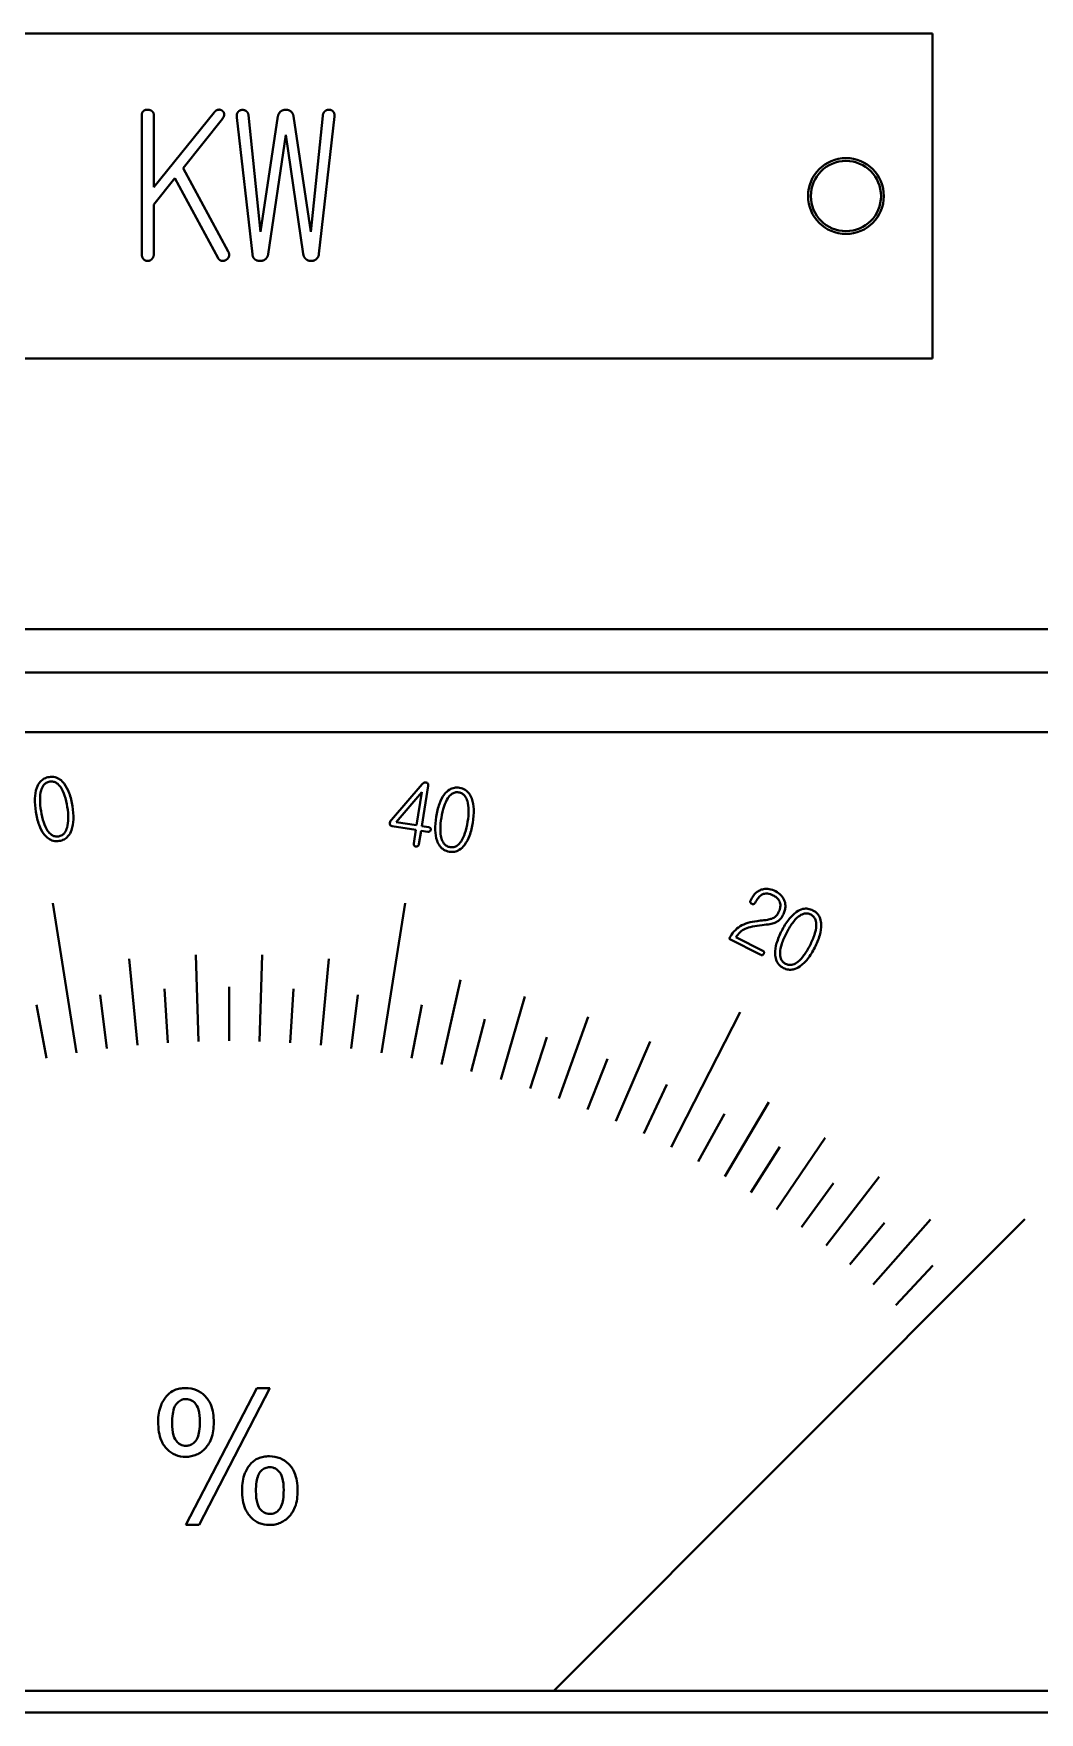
# Model space of a CAD drawing. Header units: millimetres. Extents: x 0 to 4752, y 0 to 3360.
# Drawn here: x 1767.4 to 1813.9, y 1731.9 to 1809.4 of the extents above; entities that cross this region are included whole.
import ezdxf

# ---------------------------------------------------------------- set-up
doc = ezdxf.new("R2010")
doc.units = ezdxf.units.MM
doc.header["$LTSCALE"] = 8
doc.layers.add('가시적인 것(ISO)', color=3, linetype='Continuous', lineweight=40)

msp = doc.modelspace()

# ---------------------------------------------------------------- linework, layer by layer
at = {"layer": '가시적인 것(ISO)'}
for p, q in [((1808.922, 1809.382), (1743.922, 1809.382)), ((1808.922, 1794.382), (1808.922, 1809.382)), ((1772.39, 1799.22), (1772.39, 1805.603)), ((1772.952, 1802.285), (1775.735, 1805.739)), ((1772.952, 1805.603), (1772.952, 1802.285)), ((1776.116, 1805.449), (1774.303, 1803.173)), ((1777.504, 1799.193), (1776.787, 1805.513)), ((1777.322, 1805.621), (1777.884, 1800.235)), ((1777.884, 1800.235), (1778.682, 1805.567)), ((1779.408, 1805.567), (1780.197, 1800.235)), ((1780.197, 1800.235), (1780.75, 1805.585)), ((1781.294, 1805.549), (1780.577, 1799.211)), ((1779.045, 1804.706), (1778.229, 1799.193)), ((1779.852, 1799.211), (1779.045, 1804.706)), ((1773.922, 1802.702), (1772.952, 1801.496)), ((1775.917, 1799.02), (1773.922, 1802.702)), ((1774.303, 1803.173), (1776.388, 1799.32)), ((1772.952, 1801.496), (1772.952, 1799.238)), ((1743.922, 1794.382), (1808.922, 1794.382)), ((1722.422, 1781.882), (1830.422, 1781.882)), ((1828.422, 1779.882), (1724.422, 1779.882)), ((1729.672, 1777.132), (1823.172, 1777.132)), ((1785.344, 1774.734), (1783.922, 1773.086)), ((1784.15, 1772.983), (1785.333, 1774.366)), ((1785.333, 1774.366), (1785.09, 1772.834)), ((1785.328, 1772.797), (1785.624, 1774.662)), ((1783.959, 1772.797), (1785.057, 1772.623)), ((1785.09, 1772.834), (1784.15, 1772.983)), ((1785.057, 1772.623), (1784.957, 1771.994)), ((1785.195, 1771.956), (1785.295, 1772.585)), ((1785.295, 1772.585), (1785.61, 1772.536)), ((1785.655, 1772.745), (1785.328, 1772.797)), ((1769.383, 1762.328), (1768.288, 1769.242)), ((1783.462, 1762.328), (1784.557, 1769.242)), ((1800.971, 1768.432), (1800.822, 1768.412)), ((1800.923, 1768.208), (1801.05, 1768.226)), ((1799.53, 1767.596), (1800.984, 1766.855)), ((1801.084, 1767.044), (1799.841, 1767.677)), ((1772.187, 1762.682), (1771.811, 1766.665)), ((1775.009, 1762.86), (1774.883, 1766.858)), ((1777.836, 1762.86), (1777.961, 1766.858)), ((1780.657, 1762.682), (1781.034, 1766.665)), ((1786.239, 1761.798), (1787.111, 1765.702)), ((1770.782, 1762.527), (1770.469, 1765.007)), ((1773.597, 1762.793), (1773.44, 1765.288)), ((1776.422, 1762.882), (1776.422, 1765.382)), ((1779.248, 1762.793), (1779.405, 1765.288)), ((1782.062, 1762.527), (1782.376, 1765.007)), ((1788.977, 1761.095), (1790.093, 1764.936)), ((1767.99, 1762.085), (1767.522, 1764.541)), ((1784.854, 1762.085), (1785.323, 1764.541)), ((1791.665, 1760.222), (1793.02, 1763.985)), ((1796.852, 1757.977), (1800.03, 1764.214)), ((1787.613, 1761.468), (1788.235, 1763.89)), ((1790.328, 1760.68), (1791.101, 1763.057)), ((1794.294, 1759.181), (1795.882, 1762.852)), ((1792.988, 1759.722), (1793.908, 1762.046)), ((1795.582, 1758.599), (1796.647, 1760.861)), ((1799.329, 1756.615), (1801.365, 1760.058)), ((1798.101, 1757.316), (1799.306, 1759.507)), ((1800.534, 1755.877), (1801.874, 1757.988)), ((1801.716, 1755.101), (1803.964, 1758.409)), ((1802.873, 1754.288), (1804.342, 1756.31)), ((1804.003, 1753.439), (1806.455, 1756.6)), ((1791.422, 1732.882), (1813.192, 1754.652)), ((1806.181, 1751.637), (1808.826, 1754.637)), ((1805.106, 1752.555), (1806.7, 1754.481)), ((1807.227, 1750.686), (1808.938, 1752.508)), ((1777.713, 1746.854), (1774.434, 1740.534)), ((1775.047, 1740.534), (1778.312, 1746.854)), ((1778.312, 1746.854), (1777.713, 1746.854)), ((1774.434, 1740.534), (1775.047, 1740.534)), ((1727.172, 1732.882), (1825.672, 1732.882)), ((1830.422, 1731.882), (1722.422, 1731.882))]:
    msp.add_line(p, q, dxfattribs=at)
for radius in [1.75, 1.621]:
    msp.add_circle((1804.922, 1801.882), radius, dxfattribs=at)
for points in [[(1772.39, 1805.603), (1772.39, 1805.739), (1772.471, 1805.812)], [(1772.471, 1805.812), (1772.553, 1805.875), (1772.671, 1805.866)], [(1772.671, 1805.866), (1772.779, 1805.866), (1772.861, 1805.803)], [(1772.861, 1805.803), (1772.952, 1805.73), (1772.952, 1805.603)], [(1775.735, 1805.739), (1775.808, 1805.848), (1775.926, 1805.866)], [(1775.926, 1805.866), (1776.026, 1805.884), (1776.107, 1805.821)], [(1776.107, 1805.821), (1776.189, 1805.767), (1776.198, 1805.667)], [(1776.787, 1805.513), (1776.76, 1805.667), (1776.833, 1805.757)], [(1776.833, 1805.757), (1776.905, 1805.848), (1777.014, 1805.857)], [(1777.014, 1805.857), (1777.123, 1805.866), (1777.204, 1805.812)], [(1777.204, 1805.812), (1777.304, 1805.748), (1777.322, 1805.621)], [(1778.682, 1805.567), (1778.764, 1805.866), (1779.045, 1805.866)], [(1779.045, 1805.866), (1779.326, 1805.866), (1779.408, 1805.567)], [(1780.75, 1805.585), (1780.768, 1805.73), (1780.868, 1805.812)], [(1780.868, 1805.812), (1780.949, 1805.875), (1781.067, 1805.866)], [(1781.067, 1805.866), (1781.176, 1805.857), (1781.239, 1805.776)], [(1781.239, 1805.776), (1781.312, 1805.685), (1781.294, 1805.549)], [(1776.198, 1805.667), (1776.207, 1805.558), (1776.116, 1805.449)], [(1772.471, 1798.966), (1772.39, 1799.066), (1772.39, 1799.22)], [(1772.671, 1798.884), (1772.553, 1798.884), (1772.471, 1798.966)], [(1772.861, 1798.975), (1772.779, 1798.884), (1772.671, 1798.884)], [(1772.952, 1799.238), (1772.952, 1799.075), (1772.861, 1798.975)], [(1776.08, 1798.893), (1775.971, 1798.912), (1775.917, 1799.02)], [(1776.279, 1798.93), (1776.18, 1798.866), (1776.08, 1798.893)], [(1776.415, 1799.084), (1776.379, 1798.984), (1776.279, 1798.93)], [(1776.388, 1799.32), (1776.452, 1799.202), (1776.415, 1799.084)], [(1777.621, 1798.957), (1777.513, 1799.048), (1777.504, 1799.193)], [(1777.857, 1798.884), (1777.721, 1798.884), (1777.621, 1798.957)], [(1778.093, 1798.957), (1777.993, 1798.884), (1777.857, 1798.884)], [(1778.229, 1799.193), (1778.202, 1799.048), (1778.093, 1798.957)], [(1779.979, 1798.966), (1779.87, 1799.057), (1779.852, 1799.211)], [(1780.215, 1798.884), (1780.079, 1798.884), (1779.979, 1798.966)], [(1780.45, 1798.966), (1780.351, 1798.884), (1780.215, 1798.884)], [(1780.577, 1799.211), (1780.559, 1799.057), (1780.45, 1798.966)]]:
    msp.add_open_spline(points, degree=2, dxfattribs=at)
for points, knots in [([(1768.11, 1775.062), (1768.031, 1775.049), (1767.954, 1775.026), (1767.814, 1774.951), (1767.754, 1774.903), (1767.629, 1774.762), (1767.578, 1774.663), (1767.541, 1774.559)], [-0.08068744, -0.08068744, -0.08068744, -0.08068744, -0.0564576, -0.0564576, -0.03310081, -0.03310081, 0, 0, 0, 0]), ([(1767.744, 1774.445), (1767.769, 1774.528), (1767.804, 1774.61), (1767.891, 1774.724), (1767.931, 1774.762), (1768.03, 1774.823), (1768.085, 1774.842), (1768.144, 1774.851)], [-0.06062977, -0.06062977, -0.06062977, -0.06062977, -0.03469408, -0.03469408, -0.01781987, -0.01781987, 0, 0, 0, 0]), ([(1768.804, 1774.759), (1768.748, 1774.832), (1768.683, 1774.899), (1768.539, 1775), (1768.465, 1775.035), (1768.294, 1775.076), (1768.202, 1775.077), (1768.11, 1775.062)], [-0.08043735, -0.08043735, -0.08043735, -0.08043735, -0.05283354, -0.05283354, -0.02780895, -0.02780895, 0, 0, 0, 0]), ([(1768.144, 1774.851), (1768.198, 1774.86), (1768.253, 1774.859), (1768.361, 1774.835), (1768.411, 1774.813), (1768.532, 1774.732), (1768.594, 1774.662), (1768.646, 1774.588)], [-0.06015213, -0.06015213, -0.06015213, -0.06015213, -0.04359102, -0.04359102, -0.02696915, -0.02696915, 0, 0, 0, 0]), ([(1769.189, 1773.718), (1769.157, 1773.921), (1769.109, 1774.129), (1768.981, 1774.476), (1768.905, 1774.629), (1768.804, 1774.759)], [-0.1110915, -0.1110915, -0.1110915, -0.1110915, -0.0494916, -0.0494916, 0, 0, 0, 0]), ([(1785.537, 1774.809), (1785.517, 1774.813), (1785.497, 1774.814), (1785.457, 1774.809), (1785.438, 1774.803), (1785.391, 1774.78), (1785.366, 1774.758), (1785.344, 1774.734)], [-0.02186172, -0.02186172, -0.02186172, -0.02186172, -0.01579376, -0.01579376, -0.00980737, -0.00980737, 0, 0, 0, 0]), ([(1785.624, 1774.662), (1785.627, 1774.684), (1785.628, 1774.707), (1785.621, 1774.741), (1785.617, 1774.753), (1785.603, 1774.774), (1785.594, 1774.783), (1785.57, 1774.799), (1785.554, 1774.806), (1785.537, 1774.809)], [-0.01929036, -0.01929036, -0.01929036, -0.01929036, -0.01261695, -0.01261695, -0.00888265, -0.00888265, -0.00512792, -0.00512792, 0, 0, 0, 0]), ([(1767.541, 1774.559), (1767.486, 1774.404), (1767.462, 1774.236), (1767.448, 1773.866), (1767.468, 1773.653), (1767.5, 1773.451)], [-0.1107241, -0.1107241, -0.1107241, -0.1107241, -0.0614603, -0.0614603, 0, 0, 0, 0]), ([(1767.738, 1773.488), (1767.71, 1773.664), (1767.691, 1773.851), (1767.693, 1774.167), (1767.706, 1774.312), (1767.744, 1774.445)], [-0.0950204, -0.0950204, -0.0950204, -0.0950204, -0.04148092, -0.04148092, 0, 0, 0, 0]), ([(1768.646, 1774.588), (1768.724, 1774.474), (1768.783, 1774.34), (1768.884, 1774.04), (1768.923, 1773.856), (1768.951, 1773.68)], [-0.09489707, -0.09489707, -0.09489707, -0.09489707, -0.0534092, -0.0534092, 0, 0, 0, 0]), ([(1786.375, 1774.264), (1786.275, 1774.133), (1786.2, 1773.98), (1786.073, 1773.634), (1786.026, 1773.425), (1785.994, 1773.222)], [-0.1107241, -0.1107241, -0.1107241, -0.1107241, -0.0614603, -0.0614603, 0, 0, 0, 0]), ([(1786.232, 1773.185), (1786.26, 1773.36), (1786.299, 1773.544), (1786.398, 1773.844), (1786.456, 1773.978), (1786.533, 1774.093)], [-0.0950204, -0.0950204, -0.0950204, -0.0950204, -0.04148092, -0.04148092, 0, 0, 0, 0]), ([(1787.072, 1774.566), (1786.992, 1774.579), (1786.912, 1774.58), (1786.756, 1774.552), (1786.684, 1774.525), (1786.522, 1774.429), (1786.442, 1774.351), (1786.375, 1774.264)], [-0.08068744, -0.08068744, -0.08068744, -0.08068744, -0.0564576, -0.0564576, -0.03310081, -0.03310081, 0, 0, 0, 0]), ([(1786.533, 1774.093), (1786.582, 1774.164), (1786.642, 1774.231), (1786.759, 1774.312), (1786.809, 1774.336), (1786.922, 1774.363), (1786.98, 1774.364), (1787.039, 1774.355)], [-0.06062977, -0.06062977, -0.06062977, -0.06062977, -0.03469408, -0.03469408, -0.01781987, -0.01781987, 0, 0, 0, 0]), ([(1787.039, 1774.355), (1787.093, 1774.346), (1787.145, 1774.329), (1787.241, 1774.273), (1787.281, 1774.236), (1787.371, 1774.122), (1787.409, 1774.036), (1787.435, 1773.95)], [-0.06015213, -0.06015213, -0.06015213, -0.06015213, -0.04359102, -0.04359102, -0.02696915, -0.02696915, 0, 0, 0, 0]), ([(1787.638, 1774.064), (1787.607, 1774.15), (1787.566, 1774.234), (1787.461, 1774.374), (1787.401, 1774.431), (1787.251, 1774.523), (1787.164, 1774.552), (1787.072, 1774.566)], [-0.08043735, -0.08043735, -0.08043735, -0.08043735, -0.05283354, -0.05283354, -0.02780895, -0.02780895, 0, 0, 0, 0]), ([(1787.683, 1772.955), (1787.715, 1773.157), (1787.734, 1773.37), (1787.719, 1773.74), (1787.694, 1773.909), (1787.638, 1774.064)], [-0.1110915, -0.1110915, -0.1110915, -0.1110915, -0.0494916, -0.0494916, 0, 0, 0, 0]), ([(1767.5, 1773.451), (1767.532, 1773.249), (1767.579, 1773.041), (1767.706, 1772.696), (1767.781, 1772.543), (1767.881, 1772.413)], [-0.1105947, -0.1105947, -0.1105947, -0.1105947, -0.0492863, -0.0492863, 0, 0, 0, 0]), ([(1768.039, 1772.584), (1767.962, 1772.698), (1767.904, 1772.832), (1767.805, 1773.131), (1767.766, 1773.313), (1767.738, 1773.488)], [-0.09442381, -0.09442381, -0.09442381, -0.09442381, -0.0531236, -0.0531236, 0, 0, 0, 0]), ([(1768.951, 1773.68), (1768.979, 1773.506), (1768.998, 1773.32), (1768.994, 1773.004), (1768.98, 1772.859), (1768.941, 1772.727)], [-0.09482066, -0.09482066, -0.09482066, -0.09482066, -0.04153437, -0.04153437, 0, 0, 0, 0]), ([(1769.143, 1772.613), (1769.2, 1772.768), (1769.225, 1772.936), (1769.24, 1773.304), (1769.221, 1773.517), (1769.189, 1773.718)], [-0.1105512, -0.1105512, -0.1105512, -0.1105512, -0.0612203, -0.0612203, 0, 0, 0, 0]), ([(1785.994, 1773.222), (1785.962, 1773.021), (1785.942, 1772.809), (1785.956, 1772.441), (1785.98, 1772.273), (1786.035, 1772.118)], [-0.1105947, -0.1105947, -0.1105947, -0.1105947, -0.0492863, -0.0492863, 0, 0, 0, 0]), ([(1787.435, 1773.95), (1787.474, 1773.817), (1787.489, 1773.672), (1787.492, 1773.355), (1787.472, 1773.168), (1787.445, 1772.992)], [-0.09489707, -0.09489707, -0.09489707, -0.09489707, -0.0534092, -0.0534092, 0, 0, 0, 0]), ([(1768.544, 1772.322), (1768.488, 1772.313), (1768.431, 1772.313), (1768.319, 1772.338), (1768.268, 1772.361), (1768.148, 1772.443), (1768.088, 1772.511), (1768.039, 1772.584)], [-0.0606517, -0.0606517, -0.0606517, -0.0606517, -0.04343053, -0.04343053, -0.02630267, -0.02630267, 0, 0, 0, 0]), ([(1768.941, 1772.727), (1768.916, 1772.644), (1768.881, 1772.561), (1768.795, 1772.447), (1768.755, 1772.41), (1768.658, 1772.35), (1768.603, 1772.331), (1768.544, 1772.322)], [-0.06036726, -0.06036726, -0.06036726, -0.06036726, -0.03433895, -0.03433895, -0.01769854, -0.01769854, 0, 0, 0, 0]), ([(1768.578, 1772.111), (1768.657, 1772.123), (1768.733, 1772.147), (1768.872, 1772.221), (1768.931, 1772.268), (1769.055, 1772.41), (1769.107, 1772.509), (1769.143, 1772.613)], [-0.08032187, -0.08032187, -0.08032187, -0.08032187, -0.05634387, -0.05634387, -0.03316511, -0.03316511, 0, 0, 0, 0]), ([(1783.922, 1773.086), (1783.897, 1773.057), (1783.875, 1773.024), (1783.853, 1772.962), (1783.849, 1772.936), (1783.851, 1772.909)], [-0.01975943, -0.01975943, -0.01975943, -0.01975943, -0.00812245, -0.00812245, 0, 0, 0, 0]), ([(1783.851, 1772.909), (1783.852, 1772.896), (1783.854, 1772.884), (1783.862, 1772.861), (1783.867, 1772.851), (1783.883, 1772.831), (1783.893, 1772.822), (1783.921, 1772.806), (1783.94, 1772.8), (1783.959, 1772.797)], [-0.01704388, -0.01704388, -0.01704388, -0.01704388, -0.01329201, -0.01329201, -0.0099076, -0.0099076, -0.00575754, -0.00575754, 0, 0, 0, 0]), ([(1785.61, 1772.536), (1785.619, 1772.534), (1785.629, 1772.533), (1785.648, 1772.534), (1785.656, 1772.536), (1785.678, 1772.542), (1785.689, 1772.548), (1785.7, 1772.557)], [-0.009596596, -0.009596596, -0.009596596, -0.009596596, -0.006684484, -0.006684484, -0.004011496, -0.004011496, 0, 0, 0, 0]), ([(1785.726, 1772.702), (1785.722, 1772.708), (1785.718, 1772.713), (1785.707, 1772.723), (1785.702, 1772.727), (1785.683, 1772.738), (1785.669, 1772.743), (1785.655, 1772.745)], [-0.008653121, -0.008653121, -0.008653121, -0.008653121, -0.006504744, -0.006504744, -0.004407813, -0.004407813, 0, 0, 0, 0]), ([(1785.7, 1772.557), (1785.711, 1772.565), (1785.721, 1772.575), (1785.735, 1772.598), (1785.74, 1772.611), (1785.742, 1772.625)], [-0.008324264, -0.008324264, -0.008324264, -0.008324264, -0.004134577, -0.004134577, 0, 0, 0, 0]), ([(1785.742, 1772.625), (1785.744, 1772.638), (1785.744, 1772.652), (1785.739, 1772.678), (1785.734, 1772.691), (1785.726, 1772.702)], [-0.008125215, -0.008125215, -0.008125215, -0.008125215, -0.004029561, -0.004029561, 0, 0, 0, 0]), ([(1786.238, 1772.231), (1786.2, 1772.364), (1786.187, 1772.509), (1786.185, 1772.824), (1786.204, 1773.01), (1786.232, 1773.185)], [-0.09442381, -0.09442381, -0.09442381, -0.09442381, -0.0531236, -0.0531236, 0, 0, 0, 0]), ([(1787.445, 1772.992), (1787.417, 1772.818), (1787.378, 1772.635), (1787.277, 1772.336), (1787.219, 1772.203), (1787.14, 1772.089)], [-0.09482066, -0.09482066, -0.09482066, -0.09482066, -0.04153437, -0.04153437, 0, 0, 0, 0]), ([(1787.298, 1771.918), (1787.399, 1772.048), (1787.475, 1772.2), (1787.603, 1772.546), (1787.651, 1772.753), (1787.683, 1772.955)], [-0.1105512, -0.1105512, -0.1105512, -0.1105512, -0.0612203, -0.0612203, 0, 0, 0, 0]), ([(1767.881, 1772.413), (1767.936, 1772.341), (1768.001, 1772.274), (1768.144, 1772.173), (1768.219, 1772.138), (1768.392, 1772.097), (1768.485, 1772.096), (1768.578, 1772.111)], [-0.08079674, -0.08079674, -0.08079674, -0.08079674, -0.05338063, -0.05338063, -0.02816882, -0.02816882, 0, 0, 0, 0]), ([(1784.957, 1771.994), (1784.956, 1771.983), (1784.955, 1771.973), (1784.956, 1771.952), (1784.957, 1771.943), (1784.963, 1771.921), (1784.969, 1771.91), (1784.978, 1771.9)], [-0.009959436, -0.009959436, -0.009959436, -0.009959436, -0.006784449, -0.006784449, -0.003926692, -0.003926692, 0, 0, 0, 0]), ([(1784.978, 1771.9), (1784.988, 1771.888), (1784.999, 1771.878), (1785.026, 1771.863), (1785.042, 1771.858), (1785.057, 1771.856)], [-0.009395579, -0.009395579, -0.009395579, -0.009395579, -0.004783298, -0.004783298, 0, 0, 0, 0]), ([(1785.057, 1771.856), (1785.072, 1771.853), (1785.087, 1771.854), (1785.116, 1771.86), (1785.13, 1771.866), (1785.143, 1771.874)], [-0.009024594, -0.009024594, -0.009024594, -0.009024594, -0.004516006, -0.004516006, 0, 0, 0, 0]), ([(1785.143, 1771.874), (1785.15, 1771.879), (1785.157, 1771.884), (1785.169, 1771.896), (1785.174, 1771.903), (1785.187, 1771.924), (1785.193, 1771.94), (1785.195, 1771.956)], [-0.01012194, -0.01012194, -0.01012194, -0.01012194, -0.00749821, -0.00749821, -0.00496238, -0.00496238, 0, 0, 0, 0]), ([(1786.035, 1772.118), (1786.066, 1772.032), (1786.107, 1771.949), (1786.212, 1771.808), (1786.272, 1771.752), (1786.424, 1771.659), (1786.512, 1771.629), (1786.605, 1771.615)], [-0.08079674, -0.08079674, -0.08079674, -0.08079674, -0.05338063, -0.05338063, -0.02816882, -0.02816882, 0, 0, 0, 0]), ([(1786.638, 1771.826), (1786.581, 1771.835), (1786.528, 1771.853), (1786.429, 1771.911), (1786.387, 1771.949), (1786.299, 1772.064), (1786.263, 1772.147), (1786.238, 1772.231)], [-0.0606517, -0.0606517, -0.0606517, -0.0606517, -0.04343053, -0.04343053, -0.02630267, -0.02630267, 0, 0, 0, 0]), ([(1786.605, 1771.615), (1786.684, 1771.602), (1786.763, 1771.601), (1786.918, 1771.629), (1786.989, 1771.656), (1787.151, 1771.752), (1787.231, 1771.83), (1787.298, 1771.918)], [-0.08032187, -0.08032187, -0.08032187, -0.08032187, -0.05634387, -0.05634387, -0.03316511, -0.03316511, 0, 0, 0, 0]), ([(1787.14, 1772.089), (1787.091, 1772.017), (1787.032, 1771.949), (1786.915, 1771.868), (1786.866, 1771.844), (1786.755, 1771.818), (1786.696, 1771.817), (1786.638, 1771.826)], [-0.06036726, -0.06036726, -0.06036726, -0.06036726, -0.03433895, -0.03433895, -0.01769854, -0.01769854, 0, 0, 0, 0]), ([(1800.522, 1769.381), (1800.512, 1769.362), (1800.504, 1769.341), (1800.5, 1769.303), (1800.501, 1769.287), (1800.505, 1769.271)], [-0.01137214, -0.01137214, -0.01137214, -0.01137214, -0.00492721, -0.00492721, 0, 0, 0, 0]), ([(1801.111, 1769.887), (1801.051, 1769.876), (1800.993, 1769.857), (1800.881, 1769.803), (1800.829, 1769.768), (1800.671, 1769.633), (1800.587, 1769.509), (1800.522, 1769.381)], [-0.08056846, -0.08056846, -0.08056846, -0.08056846, -0.06213296, -0.06213296, -0.04328926, -0.04328926, 0, 0, 0, 0]), ([(1800.731, 1769.261), (1800.772, 1769.341), (1800.821, 1769.423), (1800.921, 1769.542), (1800.969, 1769.588), (1801.024, 1769.622)], [-0.04656548, -0.04656548, -0.04656548, -0.04656548, -0.01940636, -0.01940636, 0, 0, 0, 0]), ([(1801.024, 1769.622), (1801.064, 1769.646), (1801.107, 1769.664), (1801.199, 1769.685), (1801.246, 1769.687), (1801.388, 1769.676), (1801.481, 1769.642), (1801.566, 1769.599)], [-0.05677666, -0.05677666, -0.05677666, -0.05677666, -0.04275319, -0.04275319, -0.02847665, -0.02847665, 0, 0, 0, 0]), ([(1801.667, 1769.787), (1801.577, 1769.833), (1801.481, 1769.869), (1801.292, 1769.903), (1801.201, 1769.904), (1801.111, 1769.887)], [-0.05776275, -0.05776275, -0.05776275, -0.05776275, -0.02753326, -0.02753326, 0, 0, 0, 0]), ([(1801.566, 1769.599), (1801.619, 1769.571), (1801.671, 1769.539), (1801.757, 1769.467), (1801.793, 1769.428), (1801.853, 1769.334), (1801.874, 1769.28), (1801.885, 1769.223)], [-0.05143391, -0.05143391, -0.05143391, -0.05143391, -0.03343493, -0.03343493, -0.01764685, -0.01764685, 0, 0, 0, 0]), ([(1802.087, 1769.337), (1802.07, 1769.385), (1802.049, 1769.43), (1801.996, 1769.517), (1801.966, 1769.557), (1801.856, 1769.674), (1801.765, 1769.737), (1801.667, 1769.787)], [-0.0633519, -0.0633519, -0.0633519, -0.0633519, -0.04822752, -0.04822752, -0.03303465, -0.03303465, 0, 0, 0, 0]), ([(1802.009, 1768.679), (1802.041, 1768.741), (1802.068, 1768.806), (1802.106, 1768.933), (1802.118, 1768.995), (1802.129, 1769.153), (1802.118, 1769.247), (1802.087, 1769.337)], [-0.06850983, -0.06850983, -0.06850983, -0.06850983, -0.0476735, -0.0476735, -0.02872584, -0.02872584, 0, 0, 0, 0]), ([(1800.505, 1769.271), (1800.508, 1769.264), (1800.511, 1769.257), (1800.52, 1769.245), (1800.524, 1769.239), (1800.541, 1769.223), (1800.554, 1769.214), (1800.569, 1769.208)], [-0.009284191, -0.009284191, -0.009284191, -0.009284191, -0.006995377, -0.006995377, -0.00475364, -0.00475364, 0, 0, 0, 0]), ([(1800.569, 1769.208), (1800.582, 1769.201), (1800.597, 1769.197), (1800.626, 1769.194), (1800.641, 1769.195), (1800.656, 1769.199)], [-0.009024594, -0.009024594, -0.009024594, -0.009024594, -0.004516006, -0.004516006, 0, 0, 0, 0]), ([(1800.656, 1769.199), (1800.673, 1769.204), (1800.688, 1769.212), (1800.714, 1769.234), (1800.724, 1769.247), (1800.731, 1769.261)], [-0.01011994, -0.01011994, -0.01011994, -0.01011994, -0.0047856, -0.0047856, 0, 0, 0, 0]), ([(1801.796, 1768.792), (1801.764, 1768.729), (1801.723, 1768.673), (1801.618, 1768.58), (1801.559, 1768.547), (1801.494, 1768.523)], [-0.04196155, -0.04196155, -0.04196155, -0.04196155, -0.02081915, -0.02081915, 0, 0, 0, 0]), ([(1801.633, 1768.335), (1801.714, 1768.366), (1801.787, 1768.41), (1801.917, 1768.529), (1801.969, 1768.6), (1802.009, 1768.679)], [-0.05275939, -0.05275939, -0.05275939, -0.05275939, -0.02667522, -0.02667522, 0, 0, 0, 0]), ([(1801.885, 1769.223), (1801.897, 1769.156), (1801.894, 1769.088), (1801.864, 1768.942), (1801.833, 1768.864), (1801.796, 1768.792)], [-0.04462012, -0.04462012, -0.04462012, -0.04462012, -0.02422086, -0.02422086, 0, 0, 0, 0]), ([(1802.638, 1768.835), (1802.502, 1768.741), (1802.384, 1768.619), (1802.156, 1768.329), (1802.046, 1768.145), (1801.953, 1767.962)], [-0.1107241, -0.1107241, -0.1107241, -0.1107241, -0.0614603, -0.0614603, 0, 0, 0, 0]), ([(1802.168, 1767.853), (1802.249, 1768.011), (1802.343, 1768.174), (1802.53, 1768.428), (1802.626, 1768.538), (1802.735, 1768.623)], [-0.0950204, -0.0950204, -0.0950204, -0.0950204, -0.04148092, -0.04148092, 0, 0, 0, 0]), ([(1803.394, 1768.907), (1803.322, 1768.944), (1803.246, 1768.97), (1803.089, 1768.992), (1803.012, 1768.988), (1802.829, 1768.947), (1802.729, 1768.897), (1802.638, 1768.835)], [-0.08068744, -0.08068744, -0.08068744, -0.08068744, -0.0564576, -0.0564576, -0.03310081, -0.03310081, 0, 0, 0, 0]), ([(1802.735, 1768.623), (1802.804, 1768.676), (1802.881, 1768.721), (1803.018, 1768.762), (1803.073, 1768.769), (1803.188, 1768.761), (1803.244, 1768.744), (1803.297, 1768.717)], [-0.06062977, -0.06062977, -0.06062977, -0.06062977, -0.03469408, -0.03469408, -0.01781987, -0.01781987, 0, 0, 0, 0]), ([(1803.297, 1768.717), (1803.347, 1768.691), (1803.39, 1768.659), (1803.464, 1768.576), (1803.491, 1768.528), (1803.542, 1768.392), (1803.551, 1768.299), (1803.549, 1768.209)], [-0.06015213, -0.06015213, -0.06015213, -0.06015213, -0.04359102, -0.04359102, -0.02696915, -0.02696915, 0, 0, 0, 0]), ([(1803.777, 1768.254), (1803.774, 1768.346), (1803.761, 1768.438), (1803.705, 1768.604), (1803.665, 1768.676), (1803.551, 1768.81), (1803.477, 1768.865), (1803.394, 1768.907)], [-0.08043735, -0.08043735, -0.08043735, -0.08043735, -0.05283354, -0.05283354, -0.02780895, -0.02780895, 0, 0, 0, 0]), ([(1800.033, 1768.173), (1799.926, 1768.107), (1799.831, 1768.026), (1799.66, 1767.83), (1799.588, 1767.717), (1799.53, 1767.596)], [-0.07796477, -0.07796477, -0.07796477, -0.07796477, -0.04018212, -0.04018212, 0, 0, 0, 0]), ([(1799.841, 1767.677), (1799.892, 1767.75), (1799.949, 1767.821), (1800.069, 1767.935), (1800.131, 1767.982), (1800.198, 1768.019)], [-0.04977675, -0.04977675, -0.04977675, -0.04977675, -0.02312525, -0.02312525, 0, 0, 0, 0]), ([(1800.822, 1768.412), (1800.674, 1768.397), (1800.525, 1768.37), (1800.261, 1768.29), (1800.142, 1768.24), (1800.033, 1768.173)], [-0.08290363, -0.08290363, -0.08290363, -0.08290363, -0.0383486, -0.0383486, 0, 0, 0, 0]), ([(1800.198, 1768.019), (1800.291, 1768.07), (1800.399, 1768.106), (1800.637, 1768.168), (1800.784, 1768.192), (1800.923, 1768.208)], [-0.07358499, -0.07358499, -0.07358499, -0.07358499, -0.04203091, -0.04203091, 0, 0, 0, 0]), ([(1801.494, 1768.523), (1801.441, 1768.503), (1801.365, 1768.487), (1801.195, 1768.457), (1801.075, 1768.443), (1800.971, 1768.432)], [-0.0517155, -0.0517155, -0.0517155, -0.0517155, -0.0312284, -0.0312284, 0, 0, 0, 0]), ([(1801.05, 1768.226), (1801.165, 1768.239), (1801.295, 1768.256), (1801.487, 1768.292), (1801.571, 1768.311), (1801.633, 1768.335)], [-0.04897858, -0.04897858, -0.04897858, -0.04897858, -0.019873, -0.019873, 0, 0, 0, 0]), ([(1801.953, 1767.962), (1801.861, 1767.78), (1801.777, 1767.585), (1801.676, 1767.23), (1801.647, 1767.063), (1801.652, 1766.899)], [-0.1105947, -0.1105947, -0.1105947, -0.1105947, -0.0492863, -0.0492863, 0, 0, 0, 0]), ([(1801.88, 1766.944), (1801.885, 1767.082), (1801.917, 1767.224), (1802.012, 1767.524), (1802.088, 1767.695), (1802.168, 1767.853)], [-0.09442381, -0.09442381, -0.09442381, -0.09442381, -0.0531236, -0.0531236, 0, 0, 0, 0]), ([(1803.549, 1768.209), (1803.545, 1768.07), (1803.514, 1767.928), (1803.419, 1767.625), (1803.343, 1767.454), (1803.262, 1767.295)], [-0.09489707, -0.09489707, -0.09489707, -0.09489707, -0.0534092, -0.0534092, 0, 0, 0, 0]), ([(1803.477, 1767.186), (1803.57, 1767.368), (1803.654, 1767.565), (1803.754, 1767.921), (1803.783, 1768.089), (1803.777, 1768.254)], [-0.1110915, -0.1110915, -0.1110915, -0.1110915, -0.0494916, -0.0494916, 0, 0, 0, 0]), ([(1801.123, 1766.906), (1801.128, 1766.916), (1801.133, 1766.926), (1801.138, 1766.946), (1801.14, 1766.955), (1801.14, 1766.974), (1801.139, 1766.983), (1801.133, 1767.002), (1801.127, 1767.01), (1801.11, 1767.029), (1801.098, 1767.037), (1801.084, 1767.044)], [-0.01640086, -0.01640086, -0.01640086, -0.01640086, -0.0131564, -0.0131564, -0.01037737, -0.01037737, -0.00751015, -0.00751015, -0.00446056, -0.00446056, 0, 0, 0, 0]), ([(1803.262, 1767.295), (1803.182, 1767.137), (1803.088, 1766.976), (1802.9, 1766.723), (1802.803, 1766.614), (1802.693, 1766.53)], [-0.09482066, -0.09482066, -0.09482066, -0.09482066, -0.04153437, -0.04153437, 0, 0, 0, 0]), ([(1802.791, 1766.319), (1802.927, 1766.411), (1803.046, 1766.532), (1803.275, 1766.821), (1803.384, 1767.004), (1803.477, 1767.186)], [-0.1105512, -0.1105512, -0.1105512, -0.1105512, -0.0612203, -0.0612203, 0, 0, 0, 0]), ([(1800.984, 1766.855), (1800.992, 1766.851), (1801.001, 1766.847), (1801.019, 1766.842), (1801.027, 1766.841), (1801.045, 1766.84), (1801.055, 1766.842), (1801.075, 1766.849), (1801.084, 1766.856), (1801.105, 1766.875), (1801.115, 1766.891), (1801.123, 1766.906)], [-0.01699804, -0.01699804, -0.01699804, -0.01699804, -0.01411737, -0.01411737, -0.01159095, -0.01159095, -0.00863036, -0.00863036, -0.00527169, -0.00527169, 0, 0, 0, 0]), ([(1801.652, 1766.899), (1801.654, 1766.808), (1801.667, 1766.716), (1801.724, 1766.55), (1801.763, 1766.478), (1801.879, 1766.342), (1801.954, 1766.287), (1802.038, 1766.244)], [-0.08079674, -0.08079674, -0.08079674, -0.08079674, -0.05338063, -0.05338063, -0.02816882, -0.02816882, 0, 0, 0, 0]), ([(1802.135, 1766.435), (1802.083, 1766.461), (1802.038, 1766.495), (1801.962, 1766.581), (1801.934, 1766.63), (1801.885, 1766.766), (1801.877, 1766.857), (1801.88, 1766.944)], [-0.0606517, -0.0606517, -0.0606517, -0.0606517, -0.04343053, -0.04343053, -0.02630267, -0.02630267, 0, 0, 0, 0]), ([(1802.038, 1766.244), (1802.109, 1766.208), (1802.184, 1766.182), (1802.34, 1766.161), (1802.416, 1766.165), (1802.599, 1766.206), (1802.7, 1766.256), (1802.791, 1766.319)], [-0.08032187, -0.08032187, -0.08032187, -0.08032187, -0.05634387, -0.05634387, -0.03316511, -0.03316511, 0, 0, 0, 0]), ([(1802.693, 1766.53), (1802.625, 1766.477), (1802.548, 1766.43), (1802.411, 1766.389), (1802.357, 1766.382), (1802.243, 1766.391), (1802.187, 1766.408), (1802.135, 1766.435)], [-0.06036726, -0.06036726, -0.06036726, -0.06036726, -0.03433895, -0.03433895, -0.01769854, -0.01769854, 0, 0, 0, 0]), ([(1774.411, 1746.854), (1774.321, 1746.854), (1774.232, 1746.847), (1774.063, 1746.815), (1773.984, 1746.792), (1773.782, 1746.705), (1773.673, 1746.628), (1773.444, 1746.39), (1773.347, 1746.215), (1773.188, 1745.826), (1773.149, 1745.569), (1773.149, 1745.309)], [-0.2021413, -0.2021413, -0.2021413, -0.2021413, -0.1800535, -0.1800535, -0.1596272, -0.1596272, -0.1259758, -0.1259758, -0.0780047, -0.0780047, 0, 0, 0, 0]), ([(1775.719, 1745.268), (1775.719, 1745.546), (1775.684, 1745.838), (1775.498, 1746.277), (1775.399, 1746.406), (1775.184, 1746.615), (1775.058, 1746.701), (1774.754, 1746.826), (1774.584, 1746.854), (1774.411, 1746.854)], [-0.2033154, -0.2033154, -0.2033154, -0.2033154, -0.142084, -0.142084, -0.0985588, -0.0985588, -0.0520497, -0.0520497, 0, 0, 0, 0]), ([(1773.794, 1745.236), (1773.794, 1745.377), (1773.8, 1745.529), (1773.837, 1745.773), (1773.862, 1745.886), (1773.917, 1746.014), (1773.959, 1746.105), (1774.101, 1746.24), (1774.158, 1746.279), (1774.29, 1746.334), (1774.361, 1746.347), (1774.434, 1746.347)], [-0.3573709, -0.3573709, -0.3573709, -0.3573709, -0.1987567, -0.1987567, -0.0808407, -0.0808407, -0.0428127, -0.0428127, -0.0219485, -0.0219485, 0, 0, 0, 0]), ([(1774.434, 1746.347), (1774.479, 1746.347), (1774.524, 1746.342), (1774.61, 1746.321), (1774.651, 1746.305), (1774.764, 1746.244), (1774.827, 1746.188), (1774.911, 1746.084), (1774.966, 1746.01), (1775.058, 1745.695), (1775.074, 1745.494), (1775.074, 1745.295)], [-0.2947736, -0.2947736, -0.2947736, -0.2947736, -0.2470759, -0.2470759, -0.2005187, -0.2005187, -0.1118305, -0.1118305, -0.0596331, -0.0596331, 0, 0, 0, 0]), ([(1773.149, 1745.309), (1773.149, 1745.147), (1773.159, 1744.982), (1773.21, 1744.687), (1773.246, 1744.551), (1773.368, 1744.265), (1773.458, 1744.133), (1773.688, 1743.91), (1773.81, 1743.828), (1774.098, 1743.708), (1774.257, 1743.681), (1774.42, 1743.681)], [-0.2349129, -0.2349129, -0.2349129, -0.2349129, -0.1865192, -0.1865192, -0.1450934, -0.1450934, -0.0936641, -0.0936641, -0.0488956, -0.0488956, 0, 0, 0, 0]), ([(1774.434, 1744.188), (1774.389, 1744.188), (1774.344, 1744.193), (1774.258, 1744.214), (1774.217, 1744.23), (1774.104, 1744.291), (1774.042, 1744.347), (1773.957, 1744.451), (1773.902, 1744.525), (1773.81, 1744.838), (1773.794, 1745.038), (1773.794, 1745.236)], [-0.2882146, -0.2882146, -0.2882146, -0.2882146, -0.2420483, -0.2420483, -0.1969901, -0.1969901, -0.1110384, -0.1110384, -0.0592447, -0.0592447, 0, 0, 0, 0]), ([(1774.42, 1743.681), (1774.507, 1743.681), (1774.594, 1743.689), (1774.762, 1743.722), (1774.842, 1743.747), (1775.072, 1743.848), (1775.204, 1743.946), (1775.398, 1744.149), (1775.511, 1744.286), (1775.688, 1744.75), (1775.719, 1745.013), (1775.719, 1745.268)], [-0.3624467, -0.3624467, -0.3624467, -0.3624467, -0.3072091, -0.3072091, -0.2541557, -0.2541557, -0.1485491, -0.1485491, -0.0764824, -0.0764824, 0, 0, 0, 0]), ([(1775.074, 1745.295), (1775.074, 1745.154), (1775.067, 1745.004), (1775.031, 1744.761), (1775.006, 1744.65), (1774.951, 1744.522), (1774.908, 1744.43), (1774.766, 1744.295), (1774.71, 1744.256), (1774.578, 1744.201), (1774.507, 1744.188), (1774.434, 1744.188)], [-0.3534856, -0.3534856, -0.3534856, -0.3534856, -0.197316, -0.197316, -0.0808617, -0.0808617, -0.0428127, -0.0428127, -0.0219485, -0.0219485, 0, 0, 0, 0]), ([(1778.289, 1743.708), (1778.197, 1743.708), (1778.105, 1743.701), (1777.931, 1743.668), (1777.85, 1743.644), (1777.648, 1743.556), (1777.54, 1743.48), (1777.311, 1743.242), (1777.218, 1743.067), (1777.061, 1742.683), (1777.022, 1742.424), (1777.022, 1742.162)], [-0.1978226, -0.1978226, -0.1978226, -0.1978226, -0.176136, -0.176136, -0.1561814, -0.1561814, -0.1242546, -0.1242546, -0.0784329, -0.0784329, 0, 0, 0, 0]), ([(1777.667, 1742.089), (1777.667, 1742.231), (1777.674, 1742.383), (1777.71, 1742.628), (1777.735, 1742.741), (1777.79, 1742.87), (1777.832, 1742.96), (1777.971, 1743.094), (1778.028, 1743.133), (1778.161, 1743.188), (1778.233, 1743.201), (1778.307, 1743.201)], [-0.3450983, -0.3450983, -0.3450983, -0.3450983, -0.1931296, -0.1931296, -0.0804024, -0.0804024, -0.0431245, -0.0431245, -0.0223004, -0.0223004, 0, 0, 0, 0]), ([(1779.592, 1742.121), (1779.592, 1742.271), (1779.582, 1742.424), (1779.534, 1742.701), (1779.499, 1742.829), (1779.372, 1743.13), (1779.273, 1743.259), (1779.056, 1743.47), (1778.931, 1743.555), (1778.629, 1743.68), (1778.461, 1743.708), (1778.289, 1743.708)], [-0.2054589, -0.2054589, -0.2054589, -0.2054589, -0.1716259, -0.1716259, -0.1421589, -0.1421589, -0.0979405, -0.0979405, -0.0515661, -0.0515661, 0, 0, 0, 0]), ([(1778.307, 1743.201), (1778.353, 1743.201), (1778.399, 1743.196), (1778.487, 1743.174), (1778.528, 1743.158), (1778.64, 1743.098), (1778.701, 1743.043), (1778.786, 1742.939), (1778.84, 1742.865), (1778.931, 1742.552), (1778.948, 1742.349), (1778.948, 1742.149)], [-0.2795485, -0.2795485, -0.2795485, -0.2795485, -0.2347237, -0.2347237, -0.1912475, -0.1912475, -0.1112427, -0.1112427, -0.0600573, -0.0600573, 0, 0, 0, 0]), ([(1777.022, 1742.162), (1777.022, 1742.001), (1777.033, 1741.836), (1777.084, 1741.54), (1777.12, 1741.404), (1777.234, 1741.137), (1777.319, 1740.998), (1777.563, 1740.762), (1777.684, 1740.68), (1777.97, 1740.561), (1778.127, 1740.534), (1778.289, 1740.534)], [-0.2638451, -0.2638451, -0.2638451, -0.2638451, -0.2026594, -0.2026594, -0.1501989, -0.1501989, -0.092883, -0.092883, -0.0485303, -0.0485303, 0, 0, 0, 0]), ([(1778.303, 1741.042), (1778.258, 1741.042), (1778.215, 1741.047), (1778.13, 1741.067), (1778.09, 1741.083), (1777.979, 1741.142), (1777.918, 1741.196), (1777.829, 1741.305), (1777.776, 1741.38), (1777.684, 1741.689), (1777.667, 1741.89), (1777.667, 1742.089)], [-0.2528808, -0.2528808, -0.2528808, -0.2528808, -0.2154553, -0.2154553, -0.1789852, -0.1789852, -0.1096951, -0.1096951, -0.0597104, -0.0597104, 0, 0, 0, 0]), ([(1778.289, 1740.534), (1778.377, 1740.534), (1778.465, 1740.542), (1778.635, 1740.576), (1778.716, 1740.601), (1778.946, 1740.702), (1779.078, 1740.8), (1779.272, 1741.003), (1779.385, 1741.14), (1779.561, 1741.603), (1779.592, 1741.866), (1779.592, 1742.121)], [-0.3629804, -0.3629804, -0.3629804, -0.3629804, -0.3071811, -0.3071811, -0.2536962, -0.2536962, -0.1484406, -0.1484406, -0.0764824, -0.0764824, 0, 0, 0, 0]), ([(1778.948, 1742.149), (1778.948, 1742.008), (1778.941, 1741.858), (1778.905, 1741.615), (1778.881, 1741.503), (1778.824, 1741.372), (1778.783, 1741.284), (1778.644, 1741.15), (1778.587, 1741.111), (1778.453, 1741.055), (1778.379, 1741.042), (1778.303, 1741.042)], [-0.3238228, -0.3238228, -0.3238228, -0.3238228, -0.1844269, -0.1844269, -0.0806129, -0.0806129, -0.0437959, -0.0437959, -0.0227744, -0.0227744, 0, 0, 0, 0])]:
    msp.add_open_spline(points, degree=3, knots=knots, dxfattribs=at)

doc.saveas('drawing.dxf')
